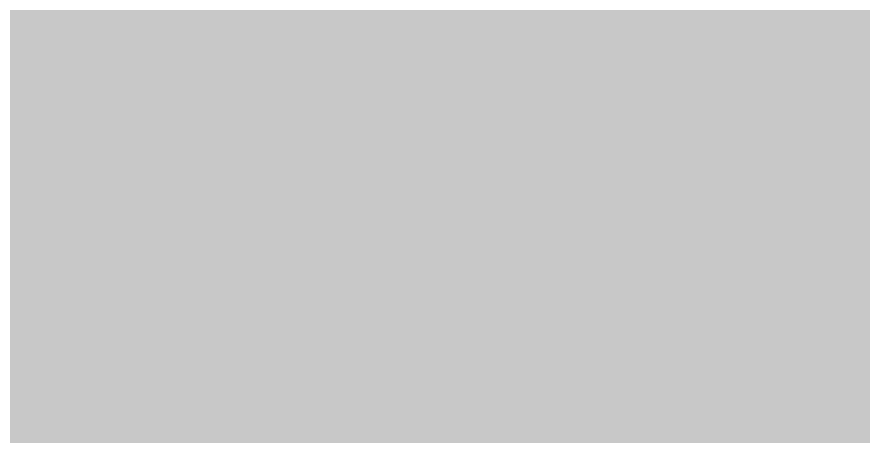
# Model space of a CAD drawing. Header units: millimetres. Extents: x -20 to 20, y -4.5 to 56.7.
# Drawn here: x 9.099 to 12.878, y 4.396 to 6.267 of the extents above; entities that cross this region are included whole.
import ezdxf

# ---------------------------------------------------------------- set-up
doc = ezdxf.new("R2010")
doc.units = ezdxf.units.MM
doc.layers.add('GREEN', color=7, linetype='Continuous', true_color=0x007f00)
doc.layers.add('WHITE', color=7, linetype='Continuous', true_color=0xf5f5f5)

# ---------------------------------------------------------------- blocks, each defined once
blk = doc.blocks.new('MR-GM-32-7')
at = {"layer": 'GREEN'}
h = blk.add_hatch(color=256, dxfattribs=at)
h.paths.add_polyline_path([(11.071, 4.9014), (11.0712, 5.1066), (11.0674, 5.1471), (11.0496, 5.1711), (11.0193, 5.1875), (10.9813, 5.1939), (10.9244, 5.1926), (10.87, 5.1762), (10.8296, 5.1534), (10.8068, 5.1319), (10.7992, 5.118), (10.8005, 5.1079), (10.8017, 5.0611), (10.8005, 5.0232), (10.7919, 4.9942), (10.7777, 4.9676), (10.7436, 4.9536), (10.7157, 4.9511), (10.6854, 4.9562), (10.6677, 4.9751), (10.6575, 5.0055), (10.6613, 5.0396), (10.6803, 5.0763), (10.7183, 5.1167), (10.7954, 5.1724), (10.8827, 5.2116), (10.9649, 5.2356), (11.0218, 5.2432), (11.0775, 5.2419), (11.1293, 5.228), (11.1685, 5.1964), (11.2002, 5.1458), (11.2078, 5.0775), (11.212, 4.9823), (11.212, 4.5579), (11.2179, 4.5162), (11.2343, 4.5035), (11.2571, 4.5035), (11.2824, 4.5137), (11.2938, 4.5377), (11.3039, 4.5617), (11.3292, 4.5617), (11.3216, 4.5162), (11.3039, 4.477), (11.2761, 4.4479), (11.2406, 4.434), (11.2052, 4.4277), (11.1673, 4.4353), (11.1281, 4.4542), (11.1002, 4.4833), (11.08, 4.5162), (11.0725, 4.5526), (11.0357, 4.5238), (10.9763, 4.4783), (10.9232, 4.4467), (10.8814, 4.4365), (10.8359, 4.4315), (10.7979, 4.4315), (10.7588, 4.4411), (10.7069, 4.4732), (10.679, 4.5086), (10.6639, 4.5453), (10.6588, 4.5845), (10.6626, 4.6211), (10.6803, 4.6679), (10.7094, 4.7147), (10.7499, 4.7514), (10.8093, 4.7893), (10.8789, 4.8242), (10.956, 4.8563), (11.0168, 4.8803)])
h.paths.add_polyline_path([(11.071, 4.5895), (11.0357, 4.5617), (10.9813, 4.5314), (10.9219, 4.52), (10.8789, 4.525), (10.8384, 4.5402), (10.8055, 4.5693), (10.7853, 4.6123), (10.7828, 4.6641), (10.7904, 4.7008), (10.8144, 4.7337), (10.8637, 4.7716), (10.9168, 4.7981), (10.9864, 4.8297), (11.0484, 4.8525), (11.071, 4.8626)], flags=16)
h.paths.add_polyline_path([(11.9376, 5.1354), (11.951, 5.1048), (11.9608, 5.1082), (11.9746, 5.1123), (11.9877, 5.1152), (11.9998, 5.117), (12.0109, 5.1176), (12.0121, 5.1176), (12.0261, 5.1163), (12.0383, 5.1125), (12.0485, 5.1065), (12.0536, 5.1013), (12.0596, 5.0919), (12.0648, 5.0797), (12.069, 5.0648), (12.0696, 5.0622), (12.0704, 5.0564), (12.0712, 5.0495), (12.0719, 5.0413), (12.0725, 5.0319), (12.0731, 5.0213), (12.0737, 5.0095), (12.0741, 4.9966), (12.0745, 4.9824), (12.0747, 4.967), (12.075, 4.9505), (12.0752, 4.9327), (12.0753, 4.9138), (12.0753, 4.8936), (12.0753, 4.6041), (12.0753, 4.5961), (12.0748, 4.5792), (12.0738, 4.5636), (12.0724, 4.5493), (12.0706, 4.5361), (12.0682, 4.5242), (12.0653, 4.5136), (12.0619, 4.5042), (12.0581, 4.496), (12.0539, 4.4891), (12.0515, 4.4861), (12.0441, 4.4787), (12.0353, 4.4725), (12.025, 4.4675), (12.0132, 4.4636), (11.9999, 4.4607), (11.9852, 4.459), (11.969, 4.4584), (11.951, 4.4584), (11.951, 4.4278), (12.356, 4.4278), (12.356, 4.4584), (12.3402, 4.4587), (12.3231, 4.4593), (12.3081, 4.4605), (12.295, 4.4622), (12.2839, 4.4644), (12.2747, 4.4671), (12.2675, 4.4704), (12.257, 4.4767), (12.2476, 4.4848), (12.2395, 4.4946), (12.2326, 4.5061), (12.2306, 4.5109), (12.2286, 4.5184), (12.2268, 4.5277), (12.2254, 4.5391), (12.2242, 4.5524), (12.2234, 4.5676), (12.223, 4.5849), (12.2228, 4.6041), (12.2228, 5.0154), (12.2255, 5.0182), (12.2365, 5.0292), (12.2475, 5.0397), (12.2584, 5.0496), (12.2694, 5.0589), (12.2804, 5.0676), (12.2914, 5.0756), (12.3023, 5.0831), (12.3133, 5.0899), (12.3243, 5.0962), (12.3354, 5.1019), (12.3464, 5.107), (12.3574, 5.1115), (12.3684, 5.1154), (12.3794, 5.1187), (12.3905, 5.1213), (12.4015, 5.1234), (12.4125, 5.1249), (12.4236, 5.1258), (12.4346, 5.1261), (12.4365, 5.1261), (12.451, 5.1254), (12.4646, 5.1235), (12.4772, 5.1205), (12.4888, 5.1164), (12.4995, 5.111), (12.5093, 5.1047), (12.5181, 5.097), (12.526, 5.0883), (12.533, 5.0784), (12.5359, 5.0732), (12.54, 5.0646), (12.5437, 5.0554), (12.5471, 5.0455), (12.5501, 5.0348), (12.5528, 5.0234), (12.5551, 5.0113), (12.5571, 4.9985), (12.5587, 4.9849), (12.5599, 4.9706), (12.5608, 4.9556), (12.5614, 4.9399), (12.5615, 4.9234), (12.5615, 4.6041), (12.5615, 4.597), (12.5614, 4.5781), (12.5611, 4.5619), (12.5606, 4.5483), (12.5598, 4.5376), (12.559, 4.5294), (12.558, 4.5241), (12.5551, 4.5151), (12.5499, 4.503), (12.5433, 4.4923), (12.5356, 4.4832), (12.5267, 4.4754), (12.5236, 4.4734), (12.5149, 4.4689), (12.5045, 4.4651), (12.4924, 4.4622), (12.4787, 4.4601), (12.4633, 4.4589), (12.4462, 4.4584), (12.4292, 4.4584), (12.4292, 4.4278), (12.8342, 4.4278), (12.8342, 4.4584), (12.8296, 4.4585), (12.8122, 4.4589), (12.7966, 4.46), (12.783, 4.4617), (12.7713, 4.464), (12.7615, 4.4668), (12.7537, 4.4704), (12.7457, 4.4752), (12.7359, 4.4833), (12.7278, 4.4927), (12.7215, 4.5036), (12.7213, 4.5041), (12.7184, 4.5115), (12.7159, 4.5203), (12.7138, 4.5306), (12.7121, 4.5424), (12.7108, 4.5556), (12.7098, 4.5703), (12.7092, 4.5864), (12.709, 4.6041), (12.709, 4.9371), (12.709, 4.9465), (12.7087, 4.9625), (12.7082, 4.9779), (12.7074, 4.9926), (12.7064, 5.0066), (12.7052, 5.0199), (12.7037, 5.0325), (12.7019, 5.0444), (12.6998, 5.0557), (12.6976, 5.0662), (12.6951, 5.0761), (12.6924, 5.0852), (12.6894, 5.0937), (12.6869, 5.0999), (12.681, 5.1133), (12.6749, 5.1258), (12.6684, 5.1377), (12.6614, 5.1487), (12.6542, 5.159), (12.6465, 5.1685), (12.6385, 5.1774), (12.6302, 5.1855), (12.6215, 5.1928), (12.6125, 5.1993), (12.6094, 5.2014), (12.5986, 5.2075), (12.5875, 5.213), (12.5759, 5.2177), (12.5638, 5.2218), (12.5514, 5.225), (12.5385, 5.2275), (12.5252, 5.2294), (12.5114, 5.2305), (12.4972, 5.2308), (12.4875, 5.2306), (12.4773, 5.2299), (12.4672, 5.2287), (12.457, 5.227), (12.4468, 5.2248), (12.4365, 5.2221), (12.4262, 5.2189), (12.4159, 5.2153), (12.4055, 5.2111), (12.3951, 5.2065), (12.3846, 5.2014), (12.3741, 5.1958), (12.3635, 5.1896), (12.3529, 5.1831), (12.3423, 5.176), (12.3317, 5.1684), (12.3209, 5.1604), (12.3102, 5.1518), (12.2995, 5.1427), (12.2885, 5.1331), (12.2777, 5.1231), (12.2668, 5.1126), (12.2559, 5.1016), (12.2449, 5.0901), (12.2339, 5.0781), (12.2228, 5.0656), (12.2228, 5.2308), (12.1844, 5.2308)])
h.paths.add_polyline_path([(11.7077, 5.2308), (11.6703, 5.2308), (11.4354, 5.1355), (11.4472, 5.1048), (11.4476, 5.1049), (11.4638, 5.1105), (11.4789, 5.1144), (11.4926, 5.1168), (11.5051, 5.1176), (11.5141, 5.1172), (11.5285, 5.1138), (11.54, 5.1074), (11.5476, 5.0986), (11.554, 5.0857), (11.5587, 5.0691), (11.5589, 5.0686), (11.5602, 5.061), (11.5614, 5.052), (11.5625, 5.0414), (11.5634, 5.0295), (11.5641, 5.0161), (11.5649, 5.0011), (11.5654, 4.9847), (11.5658, 4.967), (11.5662, 4.9477), (11.5664, 4.927), (11.5665, 4.9048), (11.5665, 4.6041), (11.5664, 4.5898), (11.5657, 4.5706), (11.5647, 4.5535), (11.5631, 4.5386), (11.561, 4.5257), (11.5584, 4.5149), (11.5554, 4.5062), (11.5528, 4.501), (11.5446, 4.488), (11.5349, 4.4774), (11.5238, 4.4696), (11.5216, 4.4683), (11.5121, 4.4648), (11.4999, 4.4621), (11.485, 4.4601), (11.4675, 4.4589), (11.4472, 4.4585), (11.4472, 4.4278), (11.8261, 4.4278), (11.8261, 4.4585), (11.8209, 4.4585), (11.8018, 4.4591), (11.7851, 4.4607), (11.771, 4.463), (11.7593, 4.4663), (11.7504, 4.4704), (11.7458, 4.4732), (11.7349, 4.4822), (11.7258, 4.4935), (11.7188, 4.507), (11.7168, 4.512), (11.7141, 4.5218), (11.7117, 4.5337), (11.71, 4.548), (11.7088, 4.5644), (11.708, 4.5831), (11.7077, 4.6041)])
h.paths.add_polyline_path([(10.1857, 5.2308), (10.1816, 5.2308), (10.1687, 5.2303), (10.1558, 5.2292), (10.1429, 5.2275), (10.1302, 5.2253), (10.1176, 5.2225), (10.105, 5.219), (10.0924, 5.2149), (10.0799, 5.2103), (10.0675, 5.2051), (10.0552, 5.1993), (10.0476, 5.1952), (10.0392, 5.1904), (10.0307, 5.1849), (10.022, 5.179), (10.013, 5.1725), (10.0039, 5.1654), (9.9945, 5.1578), (9.9848, 5.1497), (9.975, 5.141), (9.9649, 5.1317), (9.9546, 5.122), (9.944, 5.1116), (9.9333, 5.1007), (9.9223, 5.0893), (9.9111, 5.0773), (9.8997, 5.0647), (9.8974, 5.0739), (9.8936, 5.0871), (9.8892, 5.0998), (9.8843, 5.1118), (9.8788, 5.1234), (9.8728, 5.1343), (9.8663, 5.1447), (9.8592, 5.1545), (9.8516, 5.1638), (9.8434, 5.1725), (9.8347, 5.1807), (9.8255, 5.1882), (9.8161, 5.1951), (9.8053, 5.2019), (9.7943, 5.2079), (9.783, 5.2133), (9.7712, 5.2179), (9.7591, 5.2219), (9.7467, 5.2251), (9.7338, 5.2276), (9.7207, 5.2294), (9.7071, 5.2305), (9.6932, 5.2308), (9.6913, 5.2308), (9.6786, 5.2304), (9.6657, 5.2292), (9.6529, 5.2274), (9.64, 5.2248), (9.6271, 5.2215), (9.6142, 5.2176), (9.6012, 5.213), (9.5929, 5.2096), (9.581, 5.2044), (9.5694, 5.1986), (9.558, 5.1924), (9.5468, 5.1857), (9.5358, 5.1786), (9.525, 5.1708), (9.5144, 5.1627), (9.5143, 5.1625), (9.5106, 5.1596), (9.5058, 5.1554), (9.4999, 5.15), (9.4927, 5.1435), (9.4844, 5.1358), (9.4748, 5.1269), (9.464, 5.1168), (9.4521, 5.1056), (9.4389, 5.0931), (9.4246, 5.0795), (9.409, 5.0647), (9.409, 5.2308), (9.3705, 5.2308), (9.1239, 5.1354), (9.1373, 5.1047), (9.147, 5.1082), (9.1609, 5.1123), (9.1739, 5.1152), (9.186, 5.117), (9.1972, 5.1175), (9.2114, 5.1165), (9.2237, 5.1131), (9.2338, 5.1073), (9.2377, 5.1036), (9.2441, 5.0944), (9.2493, 5.0826), (9.2535, 5.0682), (9.2537, 5.0673), (9.2548, 5.0609), (9.2559, 5.0535), (9.2569, 5.045), (9.2578, 5.0354), (9.2586, 5.0249), (9.2593, 5.0132), (9.2598, 5.0005), (9.2603, 4.9867), (9.2608, 4.9719), (9.2611, 4.956), (9.2613, 4.9391), (9.2615, 4.9212), (9.2615, 4.9021), (9.2615, 4.6041), (9.2614, 4.5897), (9.2609, 4.5732), (9.26, 4.5582), (9.2587, 4.5448), (9.2571, 4.533), (9.2551, 4.5227), (9.2527, 4.514), (9.2499, 4.5069), (9.2499, 4.5069), (9.2434, 4.495), (9.2356, 4.485), (9.2264, 4.4768), (9.216, 4.4704), (9.2152, 4.4699), (9.2067, 4.4664), (9.1965, 4.4636), (9.1845, 4.4613), (9.1705, 4.4597), (9.1548, 4.4588), (9.1373, 4.4584), (9.1373, 4.4278), (9.5422, 4.4278), (9.5422, 4.4584), (9.5263, 4.4586), (9.5094, 4.4593), (9.4944, 4.4605), (9.4812, 4.4622), (9.4702, 4.4644), (9.4609, 4.4671), (9.4537, 4.4704), (9.4448, 4.4755), (9.4351, 4.4835), (9.427, 4.4932), (9.4207, 4.5044), (9.4206, 4.5045), (9.4179, 4.511), (9.4155, 4.5194), (9.4136, 4.5293), (9.4119, 4.5408), (9.4106, 4.5541), (9.4097, 4.5691), (9.4092, 4.5857), (9.409, 4.6041), (9.409, 5.0221), (9.4091, 5.0223), (9.4167, 5.0307), (9.4248, 5.039), (9.4335, 5.0471), (9.4428, 5.0551), (9.4527, 5.0629), (9.4631, 5.0705), (9.474, 5.078), (9.4855, 5.0854), (9.4976, 5.0926), (9.5102, 5.0996), (9.5234, 5.1065), (9.5309, 5.1102), (9.5434, 5.1158), (9.556, 5.1205), (9.5685, 5.1243), (9.5811, 5.1274), (9.5937, 5.1295), (9.6063, 5.1307), (9.619, 5.1312), (9.6207, 5.1312), (9.6343, 5.1305), (9.6472, 5.1288), (9.6596, 5.126), (9.6714, 5.1221), (9.6825, 5.1172), (9.693, 5.1112), (9.7029, 5.1042), (9.7122, 5.0961), (9.7209, 5.0869), (9.729, 5.0767), (9.7307, 5.0741), (9.7355, 5.0661), (9.7399, 5.0572), (9.7438, 5.0474), (9.7472, 5.0369), (9.7502, 5.0254), (9.7527, 5.0133), (9.7548, 5.0001), (9.7564, 4.9863), (9.7575, 4.9716), (9.7582, 4.956), (9.7585, 4.9395), (9.7585, 4.6041), (9.7584, 4.5903), (9.7581, 4.5723), (9.7578, 4.5569), (9.7571, 4.5438), (9.7563, 4.5334), (9.7552, 4.5253), (9.754, 4.5197), (9.7509, 4.5113), (9.745, 4.4998), (9.7378, 4.4897), (9.7291, 4.481), (9.7191, 4.4738), (9.7168, 4.4724), (9.7085, 4.4687), (9.6985, 4.4656), (9.687, 4.463), (9.6739, 4.461), (9.6593, 4.4596), (9.6431, 4.4587), (9.6253, 4.4584), (9.6253, 4.4278), (10.0391, 4.4278), (10.0391, 4.4584), (10.024, 4.4587), (10.0078, 4.4594), (9.9933, 4.4608), (9.9803, 4.4628), (9.9689, 4.4652), (9.959, 4.4683), (9.9507, 4.4721), (9.9405, 4.4778), (9.9299, 4.4857), (9.9217, 4.4946), (9.9158, 4.5044), (9.9135, 4.5101), (9.9115, 4.5179), (9.9098, 4.5275), (9.9084, 4.539), (9.9074, 4.5525), (9.9066, 4.5677), (9.9061, 4.5849), (9.906, 4.6041), (9.906, 4.9762), (9.9042, 5.0128), (9.906, 5.0221), (9.9066, 5.0228), (9.9187, 5.0335), (9.9305, 5.0436), (9.942, 5.0531), (9.9532, 5.062), (9.964, 5.0702), (9.9744, 5.0779), (9.9846, 5.0849), (9.9945, 5.0912), (10.004, 5.0969), (10.0132, 5.102), (10.0222, 5.1065), (10.028, 5.1092), (10.0407, 5.1143), (10.0534, 5.1187), (10.0661, 5.1223), (10.0788, 5.1251), (10.0915, 5.127), (10.1042, 5.1283), (10.1168, 5.1286), (10.1221, 5.1286), (10.1363, 5.1277), (10.1497, 5.1259), (10.1623, 5.1229), (10.1741, 5.119), (10.1852, 5.1141), (10.1954, 5.1081), (10.2049, 5.1011), (10.2135, 5.0931), (10.2214, 5.0842), (10.2286, 5.0741), (10.2328, 5.0666), (10.2365, 5.0581), (10.24, 5.0486), (10.2429, 5.0382), (10.2456, 5.0269), (10.2477, 5.0147), (10.2496, 5.0016), (10.2509, 4.9875), (10.252, 4.9725), (10.2525, 4.9565), (10.2528, 4.9395), (10.2528, 4.6041), (10.2527, 4.5932), (10.2525, 4.575), (10.2522, 4.5592), (10.2517, 4.546), (10.251, 4.5353), (10.2502, 4.5272), (10.2491, 4.5214), (10.2481, 4.518), (10.2429, 4.5053), (10.2364, 4.4944), (10.2287, 4.4853), (10.2197, 4.478), (10.2144, 4.4747), (10.2042, 4.4698), (10.1931, 4.4657), (10.1807, 4.4625), (10.1674, 4.4603), (10.153, 4.4589), (10.1374, 4.4584), (10.1205, 4.4584), (10.1205, 4.4278), (10.5244, 4.4278), (10.5244, 4.4584), (10.5219, 4.4584), (10.5053, 4.4589), (10.4901, 4.4601), (10.4766, 4.462), (10.4647, 4.4646), (10.4544, 4.468), (10.4458, 4.4721), (10.4378, 4.4767), (10.4272, 4.4848), (10.4188, 4.4937), (10.4127, 4.5036), (10.4125, 4.5039), (10.4099, 4.5115), (10.4076, 4.5205), (10.4055, 4.5309), (10.4039, 4.5427), (10.4027, 4.5559), (10.4018, 4.5706), (10.4013, 4.5866), (10.4011, 4.6041), (10.4011, 4.9395), (10.4011, 4.9469), (10.4008, 4.9632), (10.4004, 4.9788), (10.3996, 4.9937), (10.3986, 5.0078), (10.3974, 5.0212), (10.3959, 5.0339), (10.3941, 5.0457), (10.3921, 5.057), (10.3897, 5.0675), (10.3873, 5.0772), (10.3845, 5.0863), (10.3814, 5.0945), (10.3785, 5.1015), (10.3725, 5.1146), (10.3661, 5.1269), (10.3594, 5.1385), (10.3523, 5.1494), (10.3449, 5.1595), (10.337, 5.1689), (10.3288, 5.1776), (10.3202, 5.1856), (10.3112, 5.1928), (10.3019, 5.1993), (10.2982, 5.2015), (10.287, 5.2077), (10.2755, 5.2132), (10.2637, 5.2179), (10.2514, 5.2218), (10.239, 5.225), (10.2261, 5.2275), (10.213, 5.2294), (10.1995, 5.2305)])
h.paths.add_polyline_path([(11.6238, 5.5035), (11.6135, 5.503), (11.5991, 5.5003), (11.5857, 5.4954), (11.5736, 5.4883), (11.5625, 5.4787), (11.5555, 5.4709), (11.5473, 5.459), (11.5416, 5.446), (11.5381, 5.4322), (11.537, 5.4175), (11.5375, 5.407), (11.5402, 5.3929), (11.5454, 5.3797), (11.5527, 5.3675), (11.5625, 5.3561), (11.5703, 5.3491), (11.5823, 5.341), (11.5952, 5.3353), (11.609, 5.3318), (11.6238, 5.3306), (11.6342, 5.3311), (11.6483, 5.334), (11.6615, 5.3391), (11.6738, 5.3465), (11.6851, 5.3561), (11.6917, 5.3636), (11.6996, 5.3757), (11.7052, 5.3887), (11.7086, 5.4026), (11.7097, 5.4175), (11.7092, 5.4274), (11.7066, 5.4417), (11.7017, 5.455), (11.6945, 5.4674), (11.6851, 5.4787), (11.6776, 5.4853), (11.6655, 5.4932), (11.6525, 5.4989), (11.6386, 5.5023)])
at = {"layer": 'WHITE', "transparency": 33554687}
h = blk.add_hatch(color=256, dxfattribs=at)
h.dxf.hatch_style = 1
edge = h.paths.add_edge_path()
edge.add_arc((-16.6668, 13.3667), 3.3333, 90, 180, ccw=False)
edge.add_line((-16.6668, 16.7), (16.6668, 16.7))
edge.add_arc((16.6668, 13.3667), 3.3333, 0, 90, ccw=False)
edge.add_line((20.0002, 13.3667), (20.0002, 3.3333))
edge.add_arc((16.6668, 3.3333), 3.3333, -90, 0, ccw=False)
edge.add_line((16.6668, 0), (-16.6668, 0))
edge.add_arc((-16.6668, 3.3333), 3.3333, 180, 270, ccw=False)
edge.add_line((-20.0002, 3.3333), (-20.0002, 13.3667))

msp = doc.modelspace()

# ---------------------------------------------------------------- block references
msp.add_blockref('MR-GM-32-7', (0, 0))

doc.saveas('drawing.dxf')
